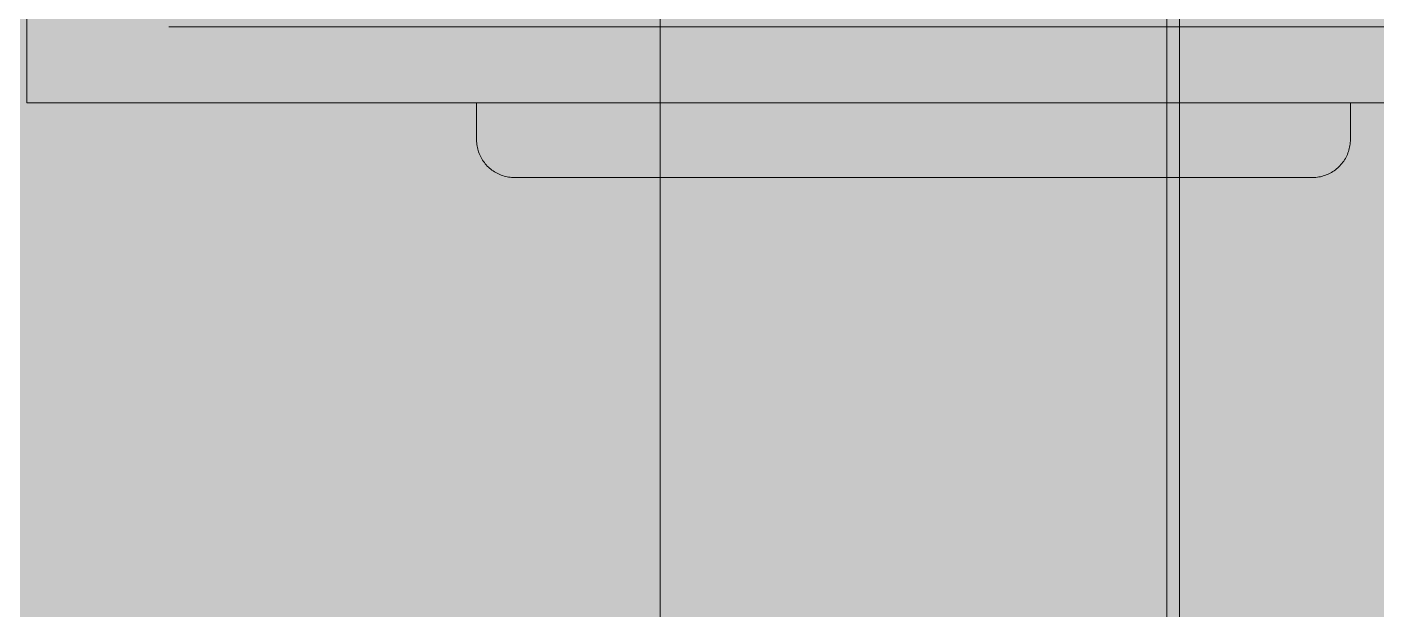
# Model space of a CAD drawing. Header units: millimetres. Extents: x 632 to 645312, y -3890 to 22200.
# Drawn here: x 638328.5 to 638381.8, y 6863 to 6886 of the extents above; entities that cross this region are included whole.
import ezdxf

# ---------------------------------------------------------------- set-up
doc = ezdxf.new("R2010")
doc.units = ezdxf.units.MM
doc.layers.add('A-200-H_WALL', color=111, linetype='Continuous', lineweight=13)
doc.layers.add('M-520-M_DRAINAGE_FW', color=2, linetype='Continuous', lineweight=13)

# ---------------------------------------------------------------- blocks, each defined once
blk = doc.blocks.new('MixerTap_Wall_GalvinEngineering_CliniMix_LeadSafe - TMV 1000 _201_70_01_09_-2774958-S6_501-SECTION C1')
at = {"layer": 'M-520-M_DRAINAGE_FW', "color": 53, "lineweight": 5}
for p, q in [((4348848.299, 6883), (4348848.299, 7183)), ((4348893.799, 6915.167), (4348893.799, 6883)), ((4348873.299, 6887.05), (4348873.299, 6883)), ((4348873.299, 6887.05), (4348873.299, 6883)), ((4348893.299, 6883), (4348893.299, 6887.05)), ((4348893.299, 6883), (4348893.299, 6887.05)), ((4348853.905, 6886), (4348874.639, 6886)), ((4348946.843, 6886), (4348853.905, 6886)), ((4348866.051, 6886), (4348874.234, 6886)), ((4348866.051, 6886), (4348900.548, 6886)), ((4348866.051, 6886), (4348874.234, 6886)), ((4348866.051, 6886), (4348874.234, 6886)), ((4348866.051, 6886), (4348874.234, 6886)), ((4348866.051, 6886), (4348874.171, 6886)), ((4348874.639, 6886), (4348873.299, 6886)), ((4348874.639, 6886), (4348873.299, 6886)), ((4348883.299, 6886), (4348873.299, 6886)), ((4348873.299, 6886), (4348874.639, 6886)), ((4348873.299, 6886), (4348883.299, 6886)), ((4348873.299, 6886), (4348874.639, 6886)), ((4348873.299, 6886), (4348874.639, 6886)), ((4348873.299, 6886), (4348874.639, 6886)), ((4348873.299, 6886), (4348874.639, 6886)), ((4348874.234, 6886), (4348883.299, 6886)), ((4348874.234, 6886), (4348883.299, 6886)), ((4348874.234, 6886), (4348883.299, 6886)), ((4348874.234, 6886), (4348883.299, 6886)), ((4348874.234, 6886), (4348883.225, 6886)), ((4348883.232, 6886), (4348874.639, 6886)), ((4348876.228, 6886), (4348874.639, 6886)), ((4348876.228, 6886), (4348874.639, 6886)), ((4348880.711, 6886), (4348874.639, 6886)), ((4348876.228, 6886), (4348874.639, 6886)), ((4348874.639, 6886), (4348876.228, 6886)), ((4348874.639, 6886), (4348878.299, 6886)), ((4348874.639, 6886), (4348878.299, 6886)), ((4348874.639, 6886), (4348876.228, 6886)), ((4348874.639, 6886), (4348876.228, 6886)), ((4348874.706, 6886), (4348883.232, 6886)), ((4348878.299, 6886), (4348876.228, 6886)), ((4348880.711, 6886), (4348876.228, 6886)), ((4348883.299, 6886), (4348876.228, 6886)), ((4348876.228, 6886), (4348883.299, 6886)), ((4348876.228, 6886), (4348878.299, 6886)), ((4348876.228, 6886), (4348878.299, 6886)), ((4348880.711, 6886), (4348878.299, 6886)), ((4348878.299, 6886), (4348883.299, 6886)), ((4348878.299, 6886), (4348883.299, 6886)), ((4348878.299, 6886), (4348880.711, 6886)), ((4348878.299, 6886), (4348880.711, 6886)), ((4348883.299, 6886), (4348880.711, 6886)), ((4348883.299, 6886), (4348880.711, 6886)), ((4348883.299, 6886), (4348880.711, 6886)), ((4348880.711, 6886), (4348883.299, 6886)), ((4348880.711, 6886), (4348883.232, 6886)), ((4348893.299, 6886), (4348883.299, 6886)), ((4348883.299, 6886), (4348893.299, 6886)), ((4348883.366, 6886), (4348891.893, 6886)), ((4348890.37, 6886), (4348883.367, 6886)), ((4348888.299, 6886), (4348883.367, 6886)), ((4348885.888, 6886), (4348883.367, 6886)), ((4348890.37, 6886), (4348883.367, 6886)), ((4348891.96, 6886), (4348883.367, 6886)), ((4348883.367, 6886), (4348885.888, 6886)), ((4348883.367, 6886), (4348891.96, 6886)), ((4348883.367, 6886), (4348885.888, 6886)), ((4348883.367, 6886), (4348885.888, 6886)), ((4348883.367, 6886), (4348885.888, 6886)), ((4348883.374, 6886), (4348892.428, 6886)), ((4348883.374, 6886), (4348892.428, 6886)), ((4348883.374, 6886), (4348892.428, 6886)), ((4348883.374, 6886), (4348892.428, 6886)), ((4348883.374, 6886), (4348892.364, 6886)), ((4348888.299, 6886), (4348885.888, 6886)), ((4348885.888, 6886), (4348890.37, 6886)), ((4348885.888, 6886), (4348888.299, 6886)), ((4348885.888, 6886), (4348888.299, 6886)), ((4348885.888, 6886), (4348888.299, 6886)), ((4348890.37, 6886), (4348888.299, 6886)), ((4348891.96, 6886), (4348888.299, 6886)), ((4348888.299, 6886), (4348890.37, 6886)), ((4348888.299, 6886), (4348890.37, 6886)), ((4348888.299, 6886), (4348890.37, 6886)), ((4348891.96, 6886), (4348890.37, 6886)), ((4348891.96, 6886), (4348890.37, 6886)), ((4348891.96, 6886), (4348890.37, 6886)), ((4348890.37, 6886), (4348891.96, 6886)), ((4348890.37, 6886), (4348891.96, 6886)), ((4348890.37, 6886), (4348891.96, 6886)), ((4348890.37, 6886), (4348891.96, 6886)), ((4348891.96, 6886), (4348946.843, 6886)), ((4348892.959, 6886), (4348891.96, 6886)), ((4348893.299, 6886), (4348891.96, 6886)), ((4348893.299, 6886), (4348891.96, 6886)), ((4348891.96, 6886), (4348893.299, 6886)), ((4348891.96, 6886), (4348893.299, 6886)), ((4348891.96, 6886), (4348893.299, 6886)), ((4348891.96, 6886), (4348893.299, 6886)), ((4348891.96, 6886), (4348893.299, 6886)), ((4348892.428, 6886), (4348900.548, 6886)), ((4348892.428, 6886), (4348900.548, 6886)), ((4348892.428, 6886), (4348900.548, 6886)), ((4348892.428, 6886), (4348900.548, 6886)), ((4348892.428, 6886), (4348900.548, 6886)), ((4348893.299, 6886), (4348892.959, 6886)), ((4348848.299, 6883), (4348851.299, 6883)), ((4348848.299, 6883), (4348851.299, 6883)), ((4348851.299, 6883), (4348952.299, 6883)), ((4348851.299, 6883), (4348874.639, 6883)), ((4348866.049, 6883), (4348866.049, 6881.55)), ((4348874.416, 6883), (4348866.049, 6883)), ((4348900.549, 6883), (4348866.049, 6883)), ((4348866.049, 6883), (4348866.049, 6881.55)), ((4348874.416, 6883), (4348866.049, 6883)), ((4348874.416, 6883), (4348866.049, 6883)), ((4348866.049, 6883), (4348866.049, 6881.55)), ((4348874.416, 6883), (4348866.049, 6883)), ((4348874.171, 6883), (4348866.049, 6883)), ((4348874.639, 6883), (4348873.299, 6883)), ((4348874.639, 6883), (4348873.299, 6883)), ((4348883.299, 6883), (4348873.299, 6883)), ((4348874.639, 6883), (4348873.299, 6883)), ((4348883.299, 6883), (4348873.299, 6883)), ((4348874.639, 6883), (4348873.299, 6883)), ((4348874.639, 6883), (4348873.299, 6883)), ((4348874.639, 6883), (4348873.299, 6883)), ((4348874.639, 6883), (4348873.299, 6883)), ((4348873.299, 6883), (4348873.299, 6751.23)), ((4348873.299, 6883), (4348873.299, 6751.23)), ((4348883.299, 6883), (4348874.416, 6883)), ((4348883.299, 6883), (4348874.416, 6883)), ((4348883.299, 6883), (4348874.416, 6883)), ((4348883.299, 6883), (4348874.416, 6883)), ((4348883.013, 6883), (4348874.416, 6883)), ((4348876.228, 6883), (4348874.639, 6883)), ((4348880.711, 6883), (4348874.639, 6883)), ((4348883.299, 6883), (4348874.639, 6883)), ((4348878.299, 6883), (4348874.639, 6883)), ((4348876.228, 6883), (4348874.639, 6883)), ((4348878.299, 6883), (4348874.639, 6883)), ((4348876.228, 6883), (4348874.639, 6883)), ((4348878.299, 6883), (4348874.639, 6883)), ((4348876.228, 6883), (4348874.639, 6883)), ((4348876.228, 6883), (4348874.639, 6883)), ((4348874.897, 6883), (4348883.041, 6883)), ((4348878.299, 6883), (4348876.228, 6883)), ((4348878.299, 6883), (4348876.228, 6883)), ((4348878.299, 6883), (4348876.228, 6883)), ((4348878.299, 6883), (4348876.228, 6883)), ((4348878.299, 6883), (4348876.228, 6883)), ((4348880.711, 6883), (4348878.299, 6883)), ((4348883.299, 6883), (4348878.299, 6883)), ((4348883.299, 6883), (4348878.299, 6883)), ((4348883.299, 6883), (4348878.299, 6883)), ((4348880.711, 6883), (4348878.299, 6883)), ((4348883.299, 6883), (4348878.299, 6883)), ((4348880.711, 6883), (4348878.299, 6883)), ((4348880.711, 6883), (4348878.299, 6883)), ((4348883.038, 6883), (4348880.711, 6883)), ((4348883.299, 6883), (4348880.711, 6883)), ((4348883.299, 6883), (4348880.711, 6883)), ((4348883.299, 6883), (4348880.711, 6883)), ((4348883.038, 6883), (4348880.711, 6883)), ((4348893.299, 6883), (4348883.299, 6883)), ((4348893.299, 6883), (4348883.299, 6883)), ((4348883.558, 6883), (4348891.701, 6883)), ((4348885.888, 6883), (4348883.561, 6883)), ((4348885.888, 6883), (4348883.561, 6883)), ((4348891.96, 6883), (4348883.561, 6883)), ((4348888.299, 6883), (4348883.561, 6883)), ((4348885.888, 6883), (4348883.561, 6883)), ((4348891.96, 6883), (4348883.561, 6883)), ((4348891.96, 6883), (4348883.561, 6883)), ((4348885.888, 6883), (4348883.561, 6883)), ((4348885.888, 6883), (4348883.561, 6883)), ((4348885.888, 6883), (4348883.561, 6883)), ((4348892.428, 6883), (4348883.586, 6883)), ((4348892.428, 6883), (4348883.586, 6883)), ((4348892.428, 6883), (4348883.586, 6883)), ((4348892.428, 6883), (4348883.586, 6883)), ((4348892.183, 6883), (4348883.586, 6883)), ((4348888.299, 6883), (4348885.888, 6883)), ((4348891.96, 6883), (4348885.888, 6883)), ((4348888.299, 6883), (4348885.888, 6883)), ((4348888.299, 6883), (4348885.888, 6883)), ((4348888.299, 6883), (4348885.888, 6883)), ((4348888.299, 6883), (4348885.888, 6883)), ((4348890.37, 6883), (4348888.299, 6883)), ((4348891.96, 6883), (4348888.299, 6883)), ((4348891.96, 6883), (4348888.299, 6883)), ((4348891.96, 6883), (4348888.299, 6883)), ((4348890.37, 6883), (4348888.299, 6883)), ((4348890.37, 6883), (4348888.299, 6883)), ((4348891.96, 6883), (4348890.37, 6883)), ((4348891.96, 6883), (4348890.37, 6883)), ((4348891.96, 6883), (4348890.37, 6883)), ((4348891.96, 6883), (4348952.299, 6883)), ((4348893.299, 6883), (4348891.96, 6883)), ((4348893.299, 6883), (4348891.96, 6883)), ((4348893.299, 6883), (4348891.96, 6883)), ((4348893.299, 6883), (4348891.96, 6883)), ((4348893.299, 6883), (4348891.96, 6883)), ((4348893.299, 6883), (4348891.96, 6883)), ((4348893.299, 6883), (4348891.96, 6883)), ((4348900.549, 6883), (4348892.428, 6883)), ((4348900.549, 6883), (4348892.428, 6883)), ((4348900.549, 6883), (4348892.428, 6883)), ((4348900.549, 6883), (4348892.428, 6883)), ((4348900.549, 6883), (4348892.428, 6883)), ((4348893.299, 6751.23), (4348893.299, 6883)), ((4348893.299, 6751.23), (4348893.299, 6883)), ((4348893.799, 6883), (4348893.799, 5214)), ((4348900.549, 6881.55), (4348900.549, 6883)), ((4348900.549, 6881.55), (4348900.549, 6883)), ((4348900.549, 6881.55), (4348900.549, 6883)), ((4348866.049, 6881.534), (4348866.049, 6881.55)), ((4348866.049, 6881.534), (4348866.049, 6881.55)), ((4348866.049, 6881.534), (4348866.049, 6881.55)), ((4348866.051, 6881.474), (4348866.049, 6881.534)), ((4348866.051, 6881.474), (4348866.049, 6881.534)), ((4348866.051, 6881.474), (4348866.049, 6881.534)), ((4348866.056, 6881.414), (4348866.051, 6881.474)), ((4348866.056, 6881.414), (4348866.051, 6881.474)), ((4348866.056, 6881.414), (4348866.051, 6881.474)), ((4348866.062, 6881.354), (4348866.056, 6881.414)), ((4348866.062, 6881.354), (4348866.056, 6881.414)), ((4348866.062, 6881.354), (4348866.056, 6881.414)), ((4348866.071, 6881.295), (4348866.062, 6881.354)), ((4348866.071, 6881.295), (4348866.062, 6881.354)), ((4348866.071, 6881.295), (4348866.062, 6881.354)), ((4348866.083, 6881.236), (4348866.071, 6881.295)), ((4348866.083, 6881.236), (4348866.071, 6881.295)), ((4348866.083, 6881.236), (4348866.071, 6881.295)), ((4348866.096, 6881.178), (4348866.083, 6881.236)), ((4348866.096, 6881.178), (4348866.083, 6881.236)), ((4348866.096, 6881.178), (4348866.083, 6881.236)), ((4348866.112, 6881.12), (4348866.096, 6881.178)), ((4348866.112, 6881.12), (4348866.096, 6881.178)), ((4348866.112, 6881.12), (4348866.096, 6881.178)), ((4348866.131, 6881.063), (4348866.112, 6881.12)), ((4348866.131, 6881.063), (4348866.112, 6881.12)), ((4348866.131, 6881.063), (4348866.112, 6881.12)), ((4348866.151, 6881.006), (4348866.131, 6881.063)), ((4348866.151, 6881.006), (4348866.131, 6881.063)), ((4348866.151, 6881.006), (4348866.131, 6881.063)), ((4348900.473, 6881.078), (4348900.453, 6881.022)), ((4348900.473, 6881.078), (4348900.453, 6881.022)), ((4348900.473, 6881.078), (4348900.453, 6881.022)), ((4348900.491, 6881.135), (4348900.473, 6881.078)), ((4348900.491, 6881.135), (4348900.473, 6881.078)), ((4348900.491, 6881.135), (4348900.473, 6881.078)), ((4348900.506, 6881.193), (4348900.491, 6881.135)), ((4348900.506, 6881.193), (4348900.491, 6881.135)), ((4348900.506, 6881.193), (4348900.491, 6881.135)), ((4348900.519, 6881.252), (4348900.506, 6881.193)), ((4348900.519, 6881.252), (4348900.506, 6881.193)), ((4348900.519, 6881.252), (4348900.506, 6881.193)), ((4348900.53, 6881.311), (4348900.519, 6881.252)), ((4348900.53, 6881.311), (4348900.519, 6881.252)), ((4348900.53, 6881.311), (4348900.519, 6881.252)), ((4348900.539, 6881.37), (4348900.53, 6881.311)), ((4348900.539, 6881.37), (4348900.53, 6881.311)), ((4348900.539, 6881.37), (4348900.53, 6881.311)), ((4348900.545, 6881.43), (4348900.539, 6881.37)), ((4348900.545, 6881.43), (4348900.539, 6881.37)), ((4348900.545, 6881.43), (4348900.539, 6881.37)), ((4348900.548, 6881.49), (4348900.545, 6881.43)), ((4348900.548, 6881.49), (4348900.545, 6881.43)), ((4348900.548, 6881.49), (4348900.545, 6881.43)), ((4348900.549, 6881.55), (4348900.548, 6881.49)), ((4348900.549, 6881.55), (4348900.548, 6881.49)), ((4348900.549, 6881.55), (4348900.548, 6881.49)), ((4348866.174, 6880.951), (4348866.151, 6881.006)), ((4348866.174, 6880.951), (4348866.151, 6881.006)), ((4348866.174, 6880.951), (4348866.151, 6881.006)), ((4348866.199, 6880.896), (4348866.174, 6880.951)), ((4348866.199, 6880.896), (4348866.174, 6880.951)), ((4348866.199, 6880.896), (4348866.174, 6880.951)), ((4348866.226, 6880.843), (4348866.199, 6880.896)), ((4348866.226, 6880.843), (4348866.199, 6880.896)), ((4348866.226, 6880.843), (4348866.199, 6880.896)), ((4348866.256, 6880.791), (4348866.226, 6880.843)), ((4348866.256, 6880.791), (4348866.226, 6880.843)), ((4348866.256, 6880.791), (4348866.226, 6880.843)), ((4348866.287, 6880.74), (4348866.256, 6880.791)), ((4348866.287, 6880.74), (4348866.256, 6880.791)), ((4348866.287, 6880.74), (4348866.256, 6880.791)), ((4348866.321, 6880.69), (4348866.287, 6880.74)), ((4348866.321, 6880.69), (4348866.287, 6880.74)), ((4348866.321, 6880.69), (4348866.287, 6880.74)), ((4348866.356, 6880.641), (4348866.321, 6880.69)), ((4348866.356, 6880.641), (4348866.321, 6880.69)), ((4348866.356, 6880.641), (4348866.321, 6880.69)), ((4348866.393, 6880.594), (4348866.356, 6880.641)), ((4348866.393, 6880.594), (4348866.356, 6880.641)), ((4348866.393, 6880.594), (4348866.356, 6880.641)), ((4348866.432, 6880.549), (4348866.393, 6880.594)), ((4348866.432, 6880.549), (4348866.393, 6880.594)), ((4348866.432, 6880.549), (4348866.393, 6880.594)), ((4348866.473, 6880.505), (4348866.432, 6880.549)), ((4348866.473, 6880.505), (4348866.432, 6880.549)), ((4348866.473, 6880.505), (4348866.432, 6880.549)), ((4348866.516, 6880.463), (4348866.473, 6880.505)), ((4348866.516, 6880.463), (4348866.473, 6880.505)), ((4348866.516, 6880.463), (4348866.473, 6880.505)), ((4348900.137, 6880.517), (4348900.094, 6880.474)), ((4348900.137, 6880.517), (4348900.094, 6880.474)), ((4348900.137, 6880.517), (4348900.094, 6880.474)), ((4348900.177, 6880.561), (4348900.137, 6880.517)), ((4348900.177, 6880.561), (4348900.137, 6880.517)), ((4348900.177, 6880.561), (4348900.137, 6880.517)), ((4348900.216, 6880.607), (4348900.177, 6880.561)), ((4348900.216, 6880.607), (4348900.177, 6880.561)), ((4348900.216, 6880.607), (4348900.177, 6880.561)), ((4348900.252, 6880.654), (4348900.216, 6880.607)), ((4348900.252, 6880.654), (4348900.216, 6880.607)), ((4348900.252, 6880.654), (4348900.216, 6880.607)), ((4348900.287, 6880.703), (4348900.252, 6880.654)), ((4348900.287, 6880.703), (4348900.252, 6880.654)), ((4348900.287, 6880.703), (4348900.252, 6880.654)), ((4348900.32, 6880.753), (4348900.287, 6880.703)), ((4348900.32, 6880.753), (4348900.287, 6880.703)), ((4348900.32, 6880.753), (4348900.287, 6880.703)), ((4348900.351, 6880.805), (4348900.32, 6880.753)), ((4348900.351, 6880.805), (4348900.32, 6880.753)), ((4348900.351, 6880.805), (4348900.32, 6880.753)), ((4348900.38, 6880.857), (4348900.351, 6880.805)), ((4348900.38, 6880.857), (4348900.351, 6880.805)), ((4348900.38, 6880.857), (4348900.351, 6880.805)), ((4348900.406, 6880.911), (4348900.38, 6880.857)), ((4348900.406, 6880.911), (4348900.38, 6880.857)), ((4348900.406, 6880.911), (4348900.38, 6880.857)), ((4348900.431, 6880.966), (4348900.406, 6880.911)), ((4348900.431, 6880.966), (4348900.406, 6880.911)), ((4348900.431, 6880.966), (4348900.406, 6880.911)), ((4348900.453, 6881.022), (4348900.431, 6880.966)), ((4348900.453, 6881.022), (4348900.431, 6880.966)), ((4348900.453, 6881.022), (4348900.431, 6880.966)), ((4348866.56, 6880.422), (4348866.516, 6880.463)), ((4348866.56, 6880.422), (4348866.516, 6880.463)), ((4348866.56, 6880.422), (4348866.516, 6880.463)), ((4348866.606, 6880.384), (4348866.56, 6880.422)), ((4348866.606, 6880.384), (4348866.56, 6880.422)), ((4348866.606, 6880.384), (4348866.56, 6880.422)), ((4348866.654, 6880.347), (4348866.606, 6880.384)), ((4348866.654, 6880.347), (4348866.606, 6880.384)), ((4348866.654, 6880.347), (4348866.606, 6880.384)), ((4348866.702, 6880.312), (4348866.654, 6880.347)), ((4348866.702, 6880.312), (4348866.654, 6880.347)), ((4348866.702, 6880.312), (4348866.654, 6880.347)), ((4348866.753, 6880.279), (4348866.702, 6880.312)), ((4348866.753, 6880.279), (4348866.702, 6880.312)), ((4348866.753, 6880.279), (4348866.702, 6880.312)), ((4348866.804, 6880.248), (4348866.753, 6880.279)), ((4348866.804, 6880.248), (4348866.753, 6880.279)), ((4348866.804, 6880.248), (4348866.753, 6880.279)), ((4348866.857, 6880.22), (4348866.804, 6880.248)), ((4348866.857, 6880.22), (4348866.804, 6880.248)), ((4348866.857, 6880.22), (4348866.804, 6880.248)), ((4348866.91, 6880.193), (4348866.857, 6880.22)), ((4348866.91, 6880.193), (4348866.857, 6880.22)), ((4348866.91, 6880.193), (4348866.857, 6880.22)), ((4348866.965, 6880.168), (4348866.91, 6880.193)), ((4348866.965, 6880.168), (4348866.91, 6880.193)), ((4348866.965, 6880.168), (4348866.91, 6880.193)), ((4348867.021, 6880.146), (4348866.965, 6880.168)), ((4348867.021, 6880.146), (4348866.965, 6880.168)), ((4348867.021, 6880.146), (4348866.965, 6880.168)), ((4348867.077, 6880.126), (4348867.021, 6880.146)), ((4348867.077, 6880.126), (4348867.021, 6880.146)), ((4348867.077, 6880.126), (4348867.021, 6880.146)), ((4348867.135, 6880.108), (4348867.077, 6880.126)), ((4348867.135, 6880.108), (4348867.077, 6880.126)), ((4348867.135, 6880.108), (4348867.077, 6880.126)), ((4348867.193, 6880.093), (4348867.135, 6880.108)), ((4348867.193, 6880.093), (4348867.135, 6880.108)), ((4348867.193, 6880.093), (4348867.135, 6880.108)), ((4348867.251, 6880.08), (4348867.193, 6880.093)), ((4348867.251, 6880.08), (4348867.193, 6880.093)), ((4348867.251, 6880.08), (4348867.193, 6880.093)), ((4348867.31, 6880.069), (4348867.251, 6880.08)), ((4348867.31, 6880.069), (4348867.251, 6880.08)), ((4348867.31, 6880.069), (4348867.251, 6880.08)), ((4348867.37, 6880.061), (4348867.31, 6880.069)), ((4348867.37, 6880.061), (4348867.31, 6880.069)), ((4348867.37, 6880.061), (4348867.31, 6880.069)), ((4348867.429, 6880.055), (4348867.37, 6880.061)), ((4348867.429, 6880.055), (4348867.37, 6880.061)), ((4348867.429, 6880.055), (4348867.37, 6880.061)), ((4348867.489, 6880.051), (4348867.429, 6880.055)), ((4348867.489, 6880.051), (4348867.429, 6880.055)), ((4348867.489, 6880.051), (4348867.429, 6880.055)), ((4348867.549, 6880.05), (4348867.489, 6880.051)), ((4348867.549, 6880.05), (4348867.489, 6880.051)), ((4348867.549, 6880.05), (4348867.489, 6880.051)), ((4348867.549, 6880.05), (4348867.562, 6880.05)), ((4348867.549, 6880.05), (4348867.562, 6880.05)), ((4348867.549, 6880.05), (4348867.562, 6880.05)), ((4348867.579, 6880.05), (4348867.553, 6880.05)), ((4348867.579, 6880.05), (4348867.553, 6880.05)), ((4348867.579, 6880.05), (4348867.553, 6880.05)), ((4348867.562, 6880.05), (4348867.6, 6880.05)), ((4348867.562, 6880.05), (4348867.6, 6880.05)), ((4348867.562, 6880.05), (4348867.6, 6880.05)), ((4348867.631, 6880.05), (4348867.579, 6880.05)), ((4348867.631, 6880.05), (4348867.579, 6880.05)), ((4348867.631, 6880.05), (4348867.579, 6880.05)), ((4348867.6, 6880.05), (4348867.663, 6880.05)), ((4348867.6, 6880.05), (4348867.663, 6880.05)), ((4348867.6, 6880.05), (4348867.663, 6880.05)), ((4348867.707, 6880.05), (4348867.631, 6880.05)), ((4348867.707, 6880.05), (4348867.631, 6880.05)), ((4348867.707, 6880.05), (4348867.631, 6880.05)), ((4348867.663, 6880.05), (4348867.751, 6880.05)), ((4348867.663, 6880.05), (4348867.751, 6880.05)), ((4348867.663, 6880.05), (4348867.751, 6880.05)), ((4348867.808, 6880.05), (4348867.707, 6880.05)), ((4348867.808, 6880.05), (4348867.707, 6880.05)), ((4348867.808, 6880.05), (4348867.707, 6880.05)), ((4348867.751, 6880.05), (4348867.863, 6880.05)), ((4348867.751, 6880.05), (4348867.863, 6880.05)), ((4348867.751, 6880.05), (4348867.863, 6880.05)), ((4348867.934, 6880.05), (4348867.808, 6880.05)), ((4348867.934, 6880.05), (4348867.808, 6880.05)), ((4348867.934, 6880.05), (4348867.808, 6880.05)), ((4348867.863, 6880.05), (4348868.001, 6880.05)), ((4348867.863, 6880.05), (4348868.001, 6880.05)), ((4348867.863, 6880.05), (4348868.001, 6880.05)), ((4348868.085, 6880.05), (4348867.934, 6880.05)), ((4348868.085, 6880.05), (4348867.934, 6880.05)), ((4348868.085, 6880.05), (4348867.934, 6880.05)), ((4348868.001, 6880.05), (4348868.163, 6880.05)), ((4348868.001, 6880.05), (4348868.163, 6880.05)), ((4348868.001, 6880.05), (4348868.163, 6880.05)), ((4348868.26, 6880.05), (4348868.085, 6880.05)), ((4348868.26, 6880.05), (4348868.085, 6880.05)), ((4348868.26, 6880.05), (4348868.085, 6880.05)), ((4348868.163, 6880.05), (4348868.349, 6880.05)), ((4348868.163, 6880.05), (4348868.349, 6880.05)), ((4348868.163, 6880.05), (4348868.349, 6880.05)), ((4348868.459, 6880.05), (4348868.26, 6880.05)), ((4348868.459, 6880.05), (4348868.26, 6880.05)), ((4348868.459, 6880.05), (4348868.26, 6880.05)), ((4348868.349, 6880.05), (4348868.559, 6880.05)), ((4348868.349, 6880.05), (4348868.559, 6880.05)), ((4348868.349, 6880.05), (4348868.559, 6880.05)), ((4348868.682, 6880.05), (4348868.459, 6880.05)), ((4348868.682, 6880.05), (4348868.459, 6880.05)), ((4348868.682, 6880.05), (4348868.459, 6880.05)), ((4348868.559, 6880.05), (4348868.793, 6880.05)), ((4348868.559, 6880.05), (4348868.793, 6880.05)), ((4348868.559, 6880.05), (4348868.793, 6880.05)), ((4348868.928, 6880.05), (4348868.682, 6880.05)), ((4348868.928, 6880.05), (4348868.682, 6880.05)), ((4348868.928, 6880.05), (4348868.682, 6880.05)), ((4348868.793, 6880.05), (4348869.049, 6880.05)), ((4348868.793, 6880.05), (4348869.049, 6880.05)), ((4348868.793, 6880.05), (4348869.049, 6880.05)), ((4348869.198, 6880.05), (4348868.928, 6880.05)), ((4348869.198, 6880.05), (4348868.928, 6880.05)), ((4348869.198, 6880.05), (4348868.928, 6880.05)), ((4348869.049, 6880.05), (4348869.329, 6880.05)), ((4348869.049, 6880.05), (4348869.329, 6880.05)), ((4348869.049, 6880.05), (4348869.329, 6880.05)), ((4348869.489, 6880.05), (4348869.198, 6880.05)), ((4348869.489, 6880.05), (4348869.198, 6880.05)), ((4348869.489, 6880.05), (4348869.198, 6880.05)), ((4348869.329, 6880.05), (4348869.631, 6880.05)), ((4348869.329, 6880.05), (4348869.631, 6880.05)), ((4348869.329, 6880.05), (4348869.631, 6880.05)), ((4348869.803, 6880.05), (4348869.489, 6880.05)), ((4348869.803, 6880.05), (4348869.489, 6880.05)), ((4348869.803, 6880.05), (4348869.489, 6880.05)), ((4348869.631, 6880.05), (4348869.955, 6880.05)), ((4348869.631, 6880.05), (4348869.955, 6880.05)), ((4348869.631, 6880.05), (4348869.955, 6880.05)), ((4348870.139, 6880.05), (4348869.803, 6880.05)), ((4348870.139, 6880.05), (4348869.803, 6880.05)), ((4348870.139, 6880.05), (4348869.803, 6880.05)), ((4348869.955, 6880.05), (4348870.3, 6880.05)), ((4348869.955, 6880.05), (4348870.3, 6880.05)), ((4348869.955, 6880.05), (4348870.3, 6880.05)), ((4348870.495, 6880.05), (4348870.139, 6880.05)), ((4348870.495, 6880.05), (4348870.139, 6880.05)), ((4348870.495, 6880.05), (4348870.139, 6880.05)), ((4348870.3, 6880.05), (4348870.666, 6880.05)), ((4348870.3, 6880.05), (4348870.666, 6880.05)), ((4348870.3, 6880.05), (4348870.666, 6880.05)), ((4348870.872, 6880.05), (4348870.495, 6880.05)), ((4348870.872, 6880.05), (4348870.495, 6880.05)), ((4348870.872, 6880.05), (4348870.495, 6880.05)), ((4348870.666, 6880.05), (4348871.053, 6880.05)), ((4348870.666, 6880.05), (4348871.053, 6880.05)), ((4348870.666, 6880.05), (4348871.053, 6880.05)), ((4348871.269, 6880.05), (4348870.872, 6880.05)), ((4348871.269, 6880.05), (4348870.872, 6880.05)), ((4348871.269, 6880.05), (4348870.872, 6880.05)), ((4348871.053, 6880.05), (4348871.458, 6880.05)), ((4348871.053, 6880.05), (4348871.458, 6880.05)), ((4348871.053, 6880.05), (4348871.458, 6880.05)), ((4348871.685, 6880.05), (4348871.269, 6880.05)), ((4348871.685, 6880.05), (4348871.269, 6880.05)), ((4348871.685, 6880.05), (4348871.269, 6880.05)), ((4348871.458, 6880.05), (4348871.883, 6880.05)), ((4348871.458, 6880.05), (4348871.883, 6880.05)), ((4348871.458, 6880.05), (4348871.883, 6880.05)), ((4348872.12, 6880.05), (4348871.685, 6880.05)), ((4348872.12, 6880.05), (4348871.685, 6880.05)), ((4348872.12, 6880.05), (4348871.685, 6880.05)), ((4348871.883, 6880.05), (4348872.326, 6880.05)), ((4348871.883, 6880.05), (4348872.326, 6880.05)), ((4348871.883, 6880.05), (4348872.326, 6880.05)), ((4348872.573, 6880.05), (4348872.12, 6880.05)), ((4348872.573, 6880.05), (4348872.12, 6880.05)), ((4348872.573, 6880.05), (4348872.12, 6880.05)), ((4348872.326, 6880.05), (4348872.787, 6880.05)), ((4348872.326, 6880.05), (4348872.787, 6880.05)), ((4348872.326, 6880.05), (4348872.787, 6880.05)), ((4348873.042, 6880.05), (4348872.573, 6880.05)), ((4348873.042, 6880.05), (4348872.573, 6880.05)), ((4348873.042, 6880.05), (4348872.573, 6880.05)), ((4348872.787, 6880.05), (4348873.264, 6880.05)), ((4348872.787, 6880.05), (4348873.264, 6880.05)), ((4348872.787, 6880.05), (4348873.264, 6880.05)), ((4348873.529, 6880.05), (4348873.042, 6880.05)), ((4348873.529, 6880.05), (4348873.042, 6880.05)), ((4348873.529, 6880.05), (4348873.042, 6880.05)), ((4348873.264, 6880.05), (4348873.758, 6880.05)), ((4348873.264, 6880.05), (4348873.758, 6880.05)), ((4348873.264, 6880.05), (4348873.758, 6880.05)), ((4348873.299, 6880.05), (4348873.64, 6880.05)), ((4348873.299, 6880.05), (4348873.64, 6880.05)), ((4348873.299, 6880.05), (4348873.64, 6880.05)), ((4348873.299, 6880.05), (4348873.64, 6880.05)), ((4348873.299, 6880.05), (4348874.639, 6880.05)), ((4348873.299, 6880.05), (4348874.639, 6880.05)), ((4348873.299, 6880.05), (4348873.299, 6751.23)), ((4348874.639, 6880.05), (4348873.299, 6880.05)), ((4348874.03, 6880.05), (4348873.529, 6880.05)), ((4348874.03, 6880.05), (4348873.529, 6880.05)), ((4348874.03, 6880.05), (4348873.529, 6880.05)), ((4348873.64, 6880.05), (4348874.639, 6880.05)), ((4348873.64, 6880.05), (4348874.639, 6880.05)), ((4348873.64, 6880.05), (4348874.639, 6880.05)), ((4348873.64, 6880.05), (4348874.639, 6880.05)), ((4348873.758, 6880.05), (4348874.266, 6880.05)), ((4348873.758, 6880.05), (4348874.266, 6880.05)), ((4348873.758, 6880.05), (4348874.266, 6880.05)), ((4348874.547, 6880.05), (4348874.03, 6880.05)), ((4348874.547, 6880.05), (4348874.03, 6880.05)), ((4348874.547, 6880.05), (4348874.03, 6880.05)), ((4348874.266, 6880.05), (4348874.79, 6880.05)), ((4348874.266, 6880.05), (4348874.79, 6880.05)), ((4348874.266, 6880.05), (4348874.79, 6880.05)), ((4348875.078, 6880.05), (4348874.547, 6880.05)), ((4348874.639, 6880.05), (4348883.299, 6880.05)), ((4348874.639, 6880.05), (4348876.228, 6880.05)), ((4348874.639, 6880.05), (4348883.299, 6880.05)), ((4348874.639, 6880.05), (4348883.299, 6880.05)), ((4348874.639, 6880.05), (4348876.228, 6880.05)), ((4348874.639, 6880.05), (4348876.228, 6880.05)), ((4348874.79, 6880.05), (4348875.326, 6880.05)), ((4348874.79, 6880.05), (4348875.326, 6880.05)), ((4348874.79, 6880.05), (4348875.326, 6880.05)), ((4348883.299, 6880.05), (4348874.921, 6880.05)), ((4348883.299, 6880.05), (4348874.921, 6880.05)), ((4348875.326, 6880.05), (4348875.876, 6880.05)), ((4348875.326, 6880.05), (4348875.876, 6880.05)), ((4348875.876, 6880.05), (4348876.437, 6880.05)), ((4348875.876, 6880.05), (4348876.437, 6880.05)), ((4348876.228, 6880.05), (4348878.299, 6880.05)), ((4348876.228, 6880.05), (4348878.299, 6880.05)), ((4348876.228, 6880.05), (4348878.299, 6880.05)), ((4348876.437, 6880.05), (4348877.01, 6880.05)), ((4348876.437, 6880.05), (4348877.01, 6880.05)), ((4348877.323, 6880.05), (4348876.745, 6880.05)), ((4348877.01, 6880.05), (4348877.592, 6880.05)), ((4348877.592, 6880.05), (4348878.184, 6880.05)), ((4348878.184, 6880.05), (4348878.784, 6880.05)), ((4348878.184, 6880.05), (4348878.784, 6880.05)), ((4348878.299, 6880.05), (4348880.711, 6880.05)), ((4348878.299, 6880.05), (4348880.711, 6880.05)), ((4348878.299, 6880.05), (4348880.711, 6880.05)), ((4348878.784, 6880.05), (4348879.391, 6880.05)), ((4348879.391, 6880.05), (4348880.004, 6880.05)), ((4348880.337, 6880.05), (4348879.721, 6880.05)), ((4348880.004, 6880.05), (4348880.622, 6880.05)), ((4348880.004, 6880.05), (4348880.622, 6880.05)), ((4348880.622, 6880.05), (4348881.245, 6880.05)), ((4348880.711, 6880.05), (4348883.299, 6880.05)), ((4348880.711, 6880.05), (4348883.299, 6880.05)), ((4348881.245, 6880.05), (4348881.871, 6880.05)), ((4348881.871, 6880.05), (4348882.5, 6880.05)), ((4348882.5, 6880.05), (4348883.129, 6880.05)), ((4348882.5, 6880.05), (4348883.129, 6880.05)), ((4348883.469, 6880.05), (4348882.839, 6880.05)), ((4348883.129, 6880.05), (4348883.759, 6880.05)), ((4348883.299, 6880.05), (4348885.888, 6880.05)), ((4348884.099, 6880.05), (4348883.469, 6880.05)), ((4348884.099, 6880.05), (4348883.469, 6880.05)), ((4348884.099, 6880.05), (4348883.469, 6880.05)), ((4348883.759, 6880.05), (4348884.388, 6880.05)), ((4348891.96, 6880.05), (4348883.839, 6880.05)), ((4348891.96, 6880.05), (4348883.839, 6880.05)), ((4348884.388, 6880.05), (4348885.016, 6880.05)), ((4348885.016, 6880.05), (4348885.641, 6880.05)), ((4348885.641, 6880.05), (4348886.262, 6880.05)), ((4348885.888, 6880.05), (4348891.96, 6880.05)), ((4348885.888, 6880.05), (4348888.299, 6880.05)), ((4348885.888, 6880.05), (4348891.96, 6880.05)), ((4348885.888, 6880.05), (4348891.96, 6880.05)), ((4348885.888, 6880.05), (4348888.299, 6880.05)), ((4348885.888, 6880.05), (4348888.299, 6880.05)), ((4348886.262, 6880.05), (4348886.878, 6880.05)), ((4348886.878, 6880.05), (4348887.488, 6880.05)), ((4348886.878, 6880.05), (4348887.488, 6880.05)), ((4348887.815, 6880.05), (4348887.208, 6880.05)), ((4348887.488, 6880.05), (4348888.092, 6880.05)), ((4348888.092, 6880.05), (4348888.688, 6880.05)), ((4348888.299, 6880.05), (4348890.37, 6880.05)), ((4348888.299, 6880.05), (4348890.37, 6880.05)), ((4348888.299, 6880.05), (4348890.37, 6880.05)), ((4348888.688, 6880.05), (4348889.276, 6880.05)), ((4348888.688, 6880.05), (4348889.276, 6880.05)), ((4348889.589, 6880.05), (4348889.006, 6880.05)), ((4348889.276, 6880.05), (4348889.854, 6880.05)), ((4348890.161, 6880.05), (4348889.589, 6880.05)), ((4348889.854, 6880.05), (4348890.421, 6880.05)), ((4348890.723, 6880.05), (4348890.161, 6880.05)), ((4348890.37, 6880.05), (4348891.96, 6880.05)), ((4348890.37, 6880.05), (4348891.96, 6880.05)), ((4348890.37, 6880.05), (4348891.96, 6880.05)), ((4348890.421, 6880.05), (4348890.977, 6880.05)), ((4348891.272, 6880.05), (4348890.723, 6880.05)), ((4348890.977, 6880.05), (4348891.521, 6880.05)), ((4348891.809, 6880.05), (4348891.272, 6880.05)), ((4348891.809, 6880.05), (4348891.272, 6880.05)), ((4348891.521, 6880.05), (4348892.052, 6880.05)), ((4348892.332, 6880.05), (4348891.809, 6880.05)), ((4348892.332, 6880.05), (4348891.809, 6880.05)), ((4348892.332, 6880.05), (4348891.809, 6880.05)), ((4348891.96, 6880.05), (4348892.959, 6880.05)), ((4348891.96, 6880.05), (4348892.959, 6880.05)), ((4348891.96, 6880.05), (4348892.959, 6880.05)), ((4348891.96, 6880.05), (4348892.959, 6880.05)), ((4348891.96, 6880.05), (4348893.299, 6880.05)), ((4348891.96, 6880.05), (4348893.299, 6880.05)), ((4348893.299, 6880.05), (4348891.96, 6880.05)), ((4348892.052, 6880.05), (4348892.568, 6880.05)), ((4348892.052, 6880.05), (4348892.568, 6880.05)), ((4348892.052, 6880.05), (4348892.568, 6880.05)), ((4348892.841, 6880.05), (4348892.332, 6880.05)), ((4348892.841, 6880.05), (4348892.332, 6880.05)), ((4348892.841, 6880.05), (4348892.332, 6880.05)), ((4348892.568, 6880.05), (4348893.07, 6880.05)), ((4348892.568, 6880.05), (4348893.07, 6880.05)), ((4348892.568, 6880.05), (4348893.07, 6880.05)), ((4348893.334, 6880.05), (4348892.841, 6880.05)), ((4348893.334, 6880.05), (4348892.841, 6880.05)), ((4348893.334, 6880.05), (4348892.841, 6880.05)), ((4348892.959, 6880.05), (4348893.299, 6880.05)), ((4348892.959, 6880.05), (4348893.299, 6880.05)), ((4348892.959, 6880.05), (4348893.299, 6880.05)), ((4348892.959, 6880.05), (4348893.299, 6880.05)), ((4348893.07, 6880.05), (4348893.556, 6880.05)), ((4348893.07, 6880.05), (4348893.556, 6880.05)), ((4348893.07, 6880.05), (4348893.556, 6880.05)), ((4348893.299, 6751.23), (4348893.299, 6880.05)), ((4348893.812, 6880.05), (4348893.334, 6880.05)), ((4348893.812, 6880.05), (4348893.334, 6880.05)), ((4348893.812, 6880.05), (4348893.334, 6880.05)), ((4348893.556, 6880.05), (4348894.026, 6880.05)), ((4348893.556, 6880.05), (4348894.026, 6880.05)), ((4348893.556, 6880.05), (4348894.026, 6880.05)), ((4348894.272, 6880.05), (4348893.812, 6880.05)), ((4348894.272, 6880.05), (4348893.812, 6880.05)), ((4348894.272, 6880.05), (4348893.812, 6880.05)), ((4348894.026, 6880.05), (4348894.479, 6880.05)), ((4348894.026, 6880.05), (4348894.479, 6880.05)), ((4348894.026, 6880.05), (4348894.479, 6880.05)), ((4348894.715, 6880.05), (4348894.272, 6880.05)), ((4348894.715, 6880.05), (4348894.272, 6880.05)), ((4348894.715, 6880.05), (4348894.272, 6880.05)), ((4348894.479, 6880.05), (4348894.913, 6880.05)), ((4348894.479, 6880.05), (4348894.913, 6880.05)), ((4348894.479, 6880.05), (4348894.913, 6880.05)), ((4348895.14, 6880.05), (4348894.715, 6880.05)), ((4348895.14, 6880.05), (4348894.715, 6880.05)), ((4348895.14, 6880.05), (4348894.715, 6880.05)), ((4348894.913, 6880.05), (4348895.329, 6880.05)), ((4348894.913, 6880.05), (4348895.329, 6880.05)), ((4348894.913, 6880.05), (4348895.329, 6880.05)), ((4348895.546, 6880.05), (4348895.14, 6880.05)), ((4348895.546, 6880.05), (4348895.14, 6880.05)), ((4348895.546, 6880.05), (4348895.14, 6880.05)), ((4348895.329, 6880.05), (4348895.726, 6880.05)), ((4348895.329, 6880.05), (4348895.726, 6880.05)), ((4348895.329, 6880.05), (4348895.726, 6880.05)), ((4348895.932, 6880.05), (4348895.546, 6880.05)), ((4348895.932, 6880.05), (4348895.546, 6880.05)), ((4348895.932, 6880.05), (4348895.546, 6880.05)), ((4348895.726, 6880.05), (4348896.103, 6880.05)), ((4348895.726, 6880.05), (4348896.103, 6880.05)), ((4348895.726, 6880.05), (4348896.103, 6880.05)), ((4348896.298, 6880.05), (4348895.932, 6880.05)), ((4348896.298, 6880.05), (4348895.932, 6880.05)), ((4348896.298, 6880.05), (4348895.932, 6880.05)), ((4348896.103, 6880.05), (4348896.46, 6880.05)), ((4348896.103, 6880.05), (4348896.46, 6880.05)), ((4348896.103, 6880.05), (4348896.46, 6880.05)), ((4348896.644, 6880.05), (4348896.298, 6880.05)), ((4348896.644, 6880.05), (4348896.298, 6880.05)), ((4348896.644, 6880.05), (4348896.298, 6880.05)), ((4348896.46, 6880.05), (4348896.795, 6880.05)), ((4348896.46, 6880.05), (4348896.795, 6880.05)), ((4348896.46, 6880.05), (4348896.795, 6880.05)), ((4348896.967, 6880.05), (4348896.644, 6880.05)), ((4348896.967, 6880.05), (4348896.644, 6880.05)), ((4348896.967, 6880.05), (4348896.644, 6880.05)), ((4348896.795, 6880.05), (4348897.109, 6880.05)), ((4348896.795, 6880.05), (4348897.109, 6880.05)), ((4348896.795, 6880.05), (4348897.109, 6880.05)), ((4348897.27, 6880.05), (4348896.967, 6880.05)), ((4348897.27, 6880.05), (4348896.967, 6880.05)), ((4348897.27, 6880.05), (4348896.967, 6880.05)), ((4348897.109, 6880.05), (4348897.401, 6880.05)), ((4348897.109, 6880.05), (4348897.401, 6880.05)), ((4348897.109, 6880.05), (4348897.401, 6880.05)), ((4348897.549, 6880.05), (4348897.27, 6880.05)), ((4348897.549, 6880.05), (4348897.27, 6880.05)), ((4348897.549, 6880.05), (4348897.27, 6880.05)), ((4348897.401, 6880.05), (4348897.67, 6880.05)), ((4348897.401, 6880.05), (4348897.67, 6880.05)), ((4348897.401, 6880.05), (4348897.67, 6880.05)), ((4348897.806, 6880.05), (4348897.549, 6880.05)), ((4348897.806, 6880.05), (4348897.549, 6880.05)), ((4348897.806, 6880.05), (4348897.549, 6880.05)), ((4348897.67, 6880.05), (4348897.916, 6880.05)), ((4348897.67, 6880.05), (4348897.916, 6880.05)), ((4348897.67, 6880.05), (4348897.916, 6880.05)), ((4348898.04, 6880.05), (4348897.806, 6880.05)), ((4348898.04, 6880.05), (4348897.806, 6880.05)), ((4348898.04, 6880.05), (4348897.806, 6880.05)), ((4348897.916, 6880.05), (4348898.139, 6880.05)), ((4348897.916, 6880.05), (4348898.139, 6880.05)), ((4348897.916, 6880.05), (4348898.139, 6880.05)), ((4348898.25, 6880.05), (4348898.04, 6880.05)), ((4348898.25, 6880.05), (4348898.04, 6880.05)), ((4348898.25, 6880.05), (4348898.04, 6880.05)), ((4348898.139, 6880.05), (4348898.338, 6880.05)), ((4348898.139, 6880.05), (4348898.338, 6880.05)), ((4348898.139, 6880.05), (4348898.338, 6880.05)), ((4348898.436, 6880.05), (4348898.25, 6880.05)), ((4348898.436, 6880.05), (4348898.25, 6880.05)), ((4348898.436, 6880.05), (4348898.25, 6880.05)), ((4348898.338, 6880.05), (4348898.514, 6880.05)), ((4348898.338, 6880.05), (4348898.514, 6880.05)), ((4348898.338, 6880.05), (4348898.514, 6880.05)), ((4348898.598, 6880.05), (4348898.436, 6880.05)), ((4348898.598, 6880.05), (4348898.436, 6880.05)), ((4348898.598, 6880.05), (4348898.436, 6880.05)), ((4348898.514, 6880.05), (4348898.664, 6880.05)), ((4348898.514, 6880.05), (4348898.664, 6880.05)), ((4348898.514, 6880.05), (4348898.664, 6880.05)), ((4348898.735, 6880.05), (4348898.598, 6880.05)), ((4348898.735, 6880.05), (4348898.598, 6880.05)), ((4348898.735, 6880.05), (4348898.598, 6880.05)), ((4348898.664, 6880.05), (4348898.79, 6880.05)), ((4348898.664, 6880.05), (4348898.79, 6880.05)), ((4348898.664, 6880.05), (4348898.79, 6880.05)), ((4348898.848, 6880.05), (4348898.735, 6880.05)), ((4348898.848, 6880.05), (4348898.735, 6880.05)), ((4348898.848, 6880.05), (4348898.735, 6880.05)), ((4348898.79, 6880.05), (4348898.892, 6880.05)), ((4348898.79, 6880.05), (4348898.892, 6880.05)), ((4348898.79, 6880.05), (4348898.892, 6880.05)), ((4348898.936, 6880.05), (4348898.848, 6880.05)), ((4348898.936, 6880.05), (4348898.848, 6880.05)), ((4348898.936, 6880.05), (4348898.848, 6880.05)), ((4348898.892, 6880.05), (4348898.968, 6880.05)), ((4348898.892, 6880.05), (4348898.968, 6880.05)), ((4348898.892, 6880.05), (4348898.968, 6880.05)), ((4348898.999, 6880.05), (4348898.936, 6880.05)), ((4348898.999, 6880.05), (4348898.936, 6880.05)), ((4348898.999, 6880.05), (4348898.936, 6880.05)), ((4348898.968, 6880.05), (4348899.019, 6880.05)), ((4348898.968, 6880.05), (4348899.019, 6880.05)), ((4348898.968, 6880.05), (4348899.019, 6880.05)), ((4348899.037, 6880.05), (4348898.999, 6880.05)), ((4348899.037, 6880.05), (4348898.999, 6880.05)), ((4348899.037, 6880.05), (4348898.999, 6880.05)), ((4348899.019, 6880.05), (4348899.046, 6880.05)), ((4348899.019, 6880.05), (4348899.046, 6880.05)), ((4348899.019, 6880.05), (4348899.046, 6880.05)), ((4348899.049, 6880.05), (4348899.037, 6880.05)), ((4348899.049, 6880.05), (4348899.037, 6880.05)), ((4348899.049, 6880.05), (4348899.037, 6880.05)), ((4348899.066, 6880.05), (4348899.049, 6880.05)), ((4348899.066, 6880.05), (4348899.049, 6880.05)), ((4348899.066, 6880.05), (4348899.049, 6880.05)), ((4348899.125, 6880.052), (4348899.066, 6880.05)), ((4348899.125, 6880.052), (4348899.066, 6880.05)), ((4348899.125, 6880.052), (4348899.066, 6880.05)), ((4348899.185, 6880.056), (4348899.125, 6880.052)), ((4348899.185, 6880.056), (4348899.125, 6880.052)), ((4348899.185, 6880.056), (4348899.125, 6880.052)), ((4348899.245, 6880.063), (4348899.185, 6880.056)), ((4348899.245, 6880.063), (4348899.185, 6880.056)), ((4348899.245, 6880.063), (4348899.185, 6880.056)), ((4348899.304, 6880.072), (4348899.245, 6880.063)), ((4348899.304, 6880.072), (4348899.245, 6880.063)), ((4348899.304, 6880.072), (4348899.245, 6880.063)), ((4348899.363, 6880.083), (4348899.304, 6880.072)), ((4348899.363, 6880.083), (4348899.304, 6880.072)), ((4348899.363, 6880.083), (4348899.304, 6880.072)), ((4348899.422, 6880.097), (4348899.363, 6880.083)), ((4348899.422, 6880.097), (4348899.363, 6880.083)), ((4348899.422, 6880.097), (4348899.363, 6880.083)), ((4348899.479, 6880.113), (4348899.422, 6880.097)), ((4348899.479, 6880.113), (4348899.422, 6880.097)), ((4348899.479, 6880.113), (4348899.422, 6880.097)), ((4348899.537, 6880.131), (4348899.479, 6880.113)), ((4348899.537, 6880.131), (4348899.479, 6880.113)), ((4348899.537, 6880.131), (4348899.479, 6880.113)), ((4348899.593, 6880.152), (4348899.537, 6880.131)), ((4348899.593, 6880.152), (4348899.537, 6880.131)), ((4348899.593, 6880.152), (4348899.537, 6880.131)), ((4348899.648, 6880.175), (4348899.593, 6880.152)), ((4348899.648, 6880.175), (4348899.593, 6880.152)), ((4348899.648, 6880.175), (4348899.593, 6880.152)), ((4348899.703, 6880.2), (4348899.648, 6880.175)), ((4348899.703, 6880.2), (4348899.648, 6880.175)), ((4348899.703, 6880.2), (4348899.648, 6880.175)), ((4348899.756, 6880.227), (4348899.703, 6880.2)), ((4348899.756, 6880.227), (4348899.703, 6880.2)), ((4348899.756, 6880.227), (4348899.703, 6880.2)), ((4348899.809, 6880.256), (4348899.756, 6880.227)), ((4348899.809, 6880.256), (4348899.756, 6880.227)), ((4348899.809, 6880.256), (4348899.756, 6880.227)), ((4348899.86, 6880.288), (4348899.809, 6880.256)), ((4348899.86, 6880.288), (4348899.809, 6880.256)), ((4348899.86, 6880.288), (4348899.809, 6880.256)), ((4348899.91, 6880.321), (4348899.86, 6880.288)), ((4348899.91, 6880.321), (4348899.86, 6880.288)), ((4348899.91, 6880.321), (4348899.86, 6880.288)), ((4348899.958, 6880.357), (4348899.91, 6880.321)), ((4348899.958, 6880.357), (4348899.91, 6880.321)), ((4348899.958, 6880.357), (4348899.91, 6880.321)), ((4348900.005, 6880.394), (4348899.958, 6880.357)), ((4348900.005, 6880.394), (4348899.958, 6880.357)), ((4348900.005, 6880.394), (4348899.958, 6880.357)), ((4348900.051, 6880.433), (4348900.005, 6880.394)), ((4348900.051, 6880.433), (4348900.005, 6880.394)), ((4348900.051, 6880.433), (4348900.005, 6880.394)), ((4348900.094, 6880.474), (4348900.051, 6880.433)), ((4348900.094, 6880.474), (4348900.051, 6880.433)), ((4348900.094, 6880.474), (4348900.051, 6880.433))]:
    blk.add_line(p, q, dxfattribs=at)
at = {"layer": 'M-520-M_DRAINAGE_FW', "color": 53, "lineweight": 5, "flags": 128}
for points in [[(4348883.469, 6880.05), (4348882.839, 6880.05), (4348882.21, 6880.05), (4348881.583, 6880.05), (4348880.958, 6880.05), (4348880.337, 6880.05), (4348879.721, 6880.05), (4348879.11, 6880.05), (4348878.507, 6880.05), (4348877.91, 6880.05), (4348877.323, 6880.05), (4348876.745, 6880.05), (4348876.178, 6880.05), (4348875.621, 6880.05), (4348875.078, 6880.05), (4348874.547, 6880.05)], [(4348878.507, 6880.05), (4348877.91, 6880.05), (4348877.323, 6880.05), (4348876.745, 6880.05), (4348876.178, 6880.05), (4348875.621, 6880.05), (4348875.078, 6880.05), (4348874.547, 6880.05)], [(4348876.745, 6880.05), (4348876.178, 6880.05), (4348875.621, 6880.05), (4348875.078, 6880.05)], [(4348875.326, 6880.05), (4348875.876, 6880.05), (4348876.437, 6880.05), (4348877.01, 6880.05), (4348877.592, 6880.05), (4348878.184, 6880.05), (4348878.784, 6880.05), (4348879.391, 6880.05), (4348880.004, 6880.05), (4348880.622, 6880.05), (4348881.245, 6880.05), (4348881.871, 6880.05), (4348882.5, 6880.05), (4348883.129, 6880.05), (4348883.759, 6880.05), (4348884.388, 6880.05), (4348885.016, 6880.05), (4348885.641, 6880.05), (4348886.262, 6880.05), (4348886.878, 6880.05), (4348887.488, 6880.05), (4348888.092, 6880.05), (4348888.688, 6880.05), (4348889.276, 6880.05), (4348889.854, 6880.05), (4348890.421, 6880.05), (4348890.977, 6880.05), (4348891.521, 6880.05), (4348892.052, 6880.05)], [(4348877.01, 6880.05), (4348877.592, 6880.05), (4348878.184, 6880.05)], [(4348879.721, 6880.05), (4348879.11, 6880.05), (4348878.507, 6880.05), (4348877.91, 6880.05), (4348877.323, 6880.05)], [(4348882.839, 6880.05), (4348882.21, 6880.05), (4348881.583, 6880.05), (4348880.958, 6880.05), (4348880.337, 6880.05), (4348879.721, 6880.05), (4348879.11, 6880.05), (4348878.507, 6880.05)], [(4348878.784, 6880.05), (4348879.391, 6880.05), (4348880.004, 6880.05)], [(4348881.583, 6880.05), (4348880.958, 6880.05), (4348880.337, 6880.05)], [(4348880.622, 6880.05), (4348881.245, 6880.05), (4348881.871, 6880.05), (4348882.5, 6880.05)], [(4348883.469, 6880.05), (4348882.839, 6880.05), (4348882.21, 6880.05), (4348881.583, 6880.05)], [(4348883.129, 6880.05), (4348883.759, 6880.05), (4348884.388, 6880.05), (4348885.016, 6880.05)], [(4348891.809, 6880.05), (4348891.272, 6880.05), (4348890.723, 6880.05), (4348890.161, 6880.05), (4348889.589, 6880.05), (4348889.006, 6880.05), (4348888.415, 6880.05), (4348887.815, 6880.05), (4348887.208, 6880.05), (4348886.595, 6880.05), (4348885.976, 6880.05), (4348885.354, 6880.05), (4348884.727, 6880.05), (4348884.099, 6880.05)], [(4348887.208, 6880.05), (4348886.595, 6880.05), (4348885.976, 6880.05), (4348885.354, 6880.05), (4348884.727, 6880.05), (4348884.099, 6880.05)], [(4348891.272, 6880.05), (4348890.723, 6880.05), (4348890.161, 6880.05), (4348889.589, 6880.05), (4348889.006, 6880.05), (4348888.415, 6880.05), (4348887.815, 6880.05), (4348887.208, 6880.05), (4348886.595, 6880.05), (4348885.976, 6880.05), (4348885.354, 6880.05), (4348884.727, 6880.05), (4348884.099, 6880.05)], [(4348885.016, 6880.05), (4348885.641, 6880.05), (4348886.262, 6880.05), (4348886.878, 6880.05)], [(4348887.488, 6880.05), (4348888.092, 6880.05), (4348888.688, 6880.05)], [(4348889.006, 6880.05), (4348888.415, 6880.05), (4348887.815, 6880.05)], [(4348889.276, 6880.05), (4348889.854, 6880.05), (4348890.421, 6880.05)], [(4348890.421, 6880.05), (4348890.977, 6880.05), (4348891.521, 6880.05), (4348892.052, 6880.05)]]:
    blk.add_lwpolyline(points, dxfattribs=at)
blk = doc.blocks.new('25021-APA-ZZ-ZZ-M3-AR-000001_V3_rvt-8-S6_501-SECTION C1')
at = {"layer": 'M-520-M_DRAINAGE_FW', "color": 53, "lineweight": 5}
blk.add_blockref('MixerTap_Wall_GalvinEngineering_CliniMix_LeadSafe - TMV 1000 _201_70_01_09_-2774958-S6_501-SECTION C1', (0, 0), dxfattribs=at)

msp = doc.modelspace()

# ---------------------------------------------------------------- hatches: boundary and pattern name
at = {"layer": 'A-200-H_WALL'}
h = msp.add_hatch(color=256, dxfattribs=at)
h.paths.add_polyline_path([(641812.537, 4900), (642012.537, 4900), (642012.537, 5000), (641812.537, 5000), (641812.537, 4955.689), (641737.537, 4955.689), (641737.537, 5000), (635495.871, 5000), (635495.871, 4900), (641737.537, 4900)])
h.paths.add_polyline_path([(642012.537, 5150), (642012.537, 8200), (642162.537, 8200), (642162.537, 15858.29), (635495.871, 16441.547), (635495.871, 15899.718), (641710.848, 15355.978), (641710.848, 15447.993), (641910.848, 15447.993), (641910.848, 15247.993), (641820.537, 15247.993), (641820.537, 15225.868), (641887.537, 15225.868), (641887.537, 14722.053), (641812.537, 14722.053), (641812.537, 15247.993), (641710.848, 15247.993), (641710.848, 15280.692), (641691.48, 15282.386), (641690.172, 15267.443), (635495.871, 15809.375), (635495.871, 5150), (641737.537, 5150), (641737.537, 5377.955), (641804.537, 5377.955), (641804.537, 5472.395), (641812.537, 5472.395), (641812.537, 5150), (641904.527, 5150)])
h.paths.add_polyline_path([(641904.848, 15253.993), (641904.848, 15441.993), (641716.848, 15441.993), (641716.848, 15355.453), (641801.218, 15348.072), (641794.682, 15273.357), (641716.848, 15280.167), (641716.848, 15253.993), (641812.537, 15253.993), (641812.537, 15282.519), (641820.537, 15282.519), (641820.537, 15253.993)])

# ---------------------------------------------------------------- block references
at = {"color": 10, "lineweight": 5}
msp.add_blockref('25021-APA-ZZ-ZZ-M3-AR-000001_V3_rvt-8-S6_501-SECTION C1', (-3710519.761, 0), dxfattribs=at)

doc.saveas('drawing.dxf')
